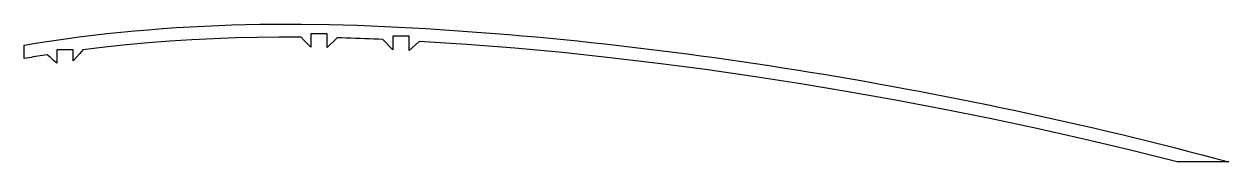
# Model space of a CAD drawing. Header units: millimetres. Extents: x 85 to 453, y 4 to 46.
import ezdxf

# ---------------------------------------------------------------- set-up
doc = ezdxf.new("R2010")
doc.units = ezdxf.units.MM

msp = doc.modelspace()

# ---------------------------------------------------------------- linework, layer by layer
msp.add_lwpolyline([(85, 35.71), (85, 39.77), (89.2, 40.47), (93.41, 41.12), (97.62, 41.73), (101.83, 42.3), (106.05, 42.82), (110.28, 43.31), (114.51, 43.75), (118.74, 44.15), (122.98, 44.52), (127.21, 44.85), (131.45, 45.14), (135.69, 45.4), (139.94, 45.62), (144.18, 45.8), (148.43, 45.95), (152.67, 46.07), (156.92, 46.16), (161.16, 46.21), (165.41, 46.23), (169.66, 46.21), (178.15, 46.09), (182.39, 45.99), (186.64, 45.85), (190.86, 45.68), (195.06, 45.5), (199.27, 45.3), (203.47, 45.08), (207.68, 44.84), (211.88, 44.58), (216.09, 44.31), (220.29, 44.01), (224.49, 43.7), (228.69, 43.38), (232.89, 43.03), (237.09, 42.67), (241.28, 42.29), (245.48, 41.9), (249.67, 41.49), (253.86, 41.07), (258.05, 40.63), (262.24, 40.17), (266.43, 39.7), (270.62, 39.22), (274.8, 38.71), (278.98, 38.2), (283.16, 37.67), (287.34, 37.12), (291.52, 36.56), (295.69, 35.99), (299.87, 35.4), (304.04, 34.8), (308.21, 34.19), (312.38, 33.56), (316.54, 32.91), (320.7, 32.26), (324.87, 31.59), (329.03, 30.9), (333.18, 30.2), (337.34, 29.49), (341.49, 28.77), (345.64, 28.03), (349.79, 27.28), (353.94, 26.51), (358.08, 25.74), (362.22, 24.94), (366.36, 24.14), (370.5, 23.32), (374.63, 22.49), (378.76, 21.65), (382.89, 20.79), (387.02, 19.92), (391.14, 19.03), (395.27, 18.14), (399.38, 17.23), (403.5, 16.3), (407.61, 15.36), (411.72, 14.41), (415.83, 13.45), (419.94, 12.47), (424.04, 11.48), (428.14, 10.47), (432.23, 9.45), (436.33, 8.42), (440.41, 7.37), (444.5, 6.31), (448.59, 5.23), (452.61, 4.15), (436.87, 4.15), (422.62, 7.71), (408.33, 11.09), (394.01, 14.32), (379.66, 17.38), (365.28, 20.28), (350.87, 23.02), (336.43, 25.59), (321.96, 28.01), (307.47, 30.26), (292.96, 32.33), (278.42, 34.24), (263.87, 35.97), (249.3, 37.51), (234.71, 38.86), (220.1, 40.02), (205.5, 40.96), (204.5, 40.01), (203.5, 39.07), (202.5, 38.13), (202.5, 42.52), (197.5, 42.52), (197.5, 38.38), (196.5, 39.43), (195.5, 40.48), (194.5, 41.52), (193.11, 41.58), (191.72, 41.64), (190.33, 41.7), (188.93, 41.76), (187.53, 41.81), (186.13, 41.86), (184.72, 41.91), (183.32, 41.96), (181.91, 42), (180.5, 42.04), (179.5, 41.06), (178.5, 40.08), (177.5, 39.1), (177.5, 43.21), (172.5, 43.21), (172.5, 39.19), (171.5, 40.19), (170.5, 41.2), (169.5, 42.21), (162.83, 42.22), (156.16, 42.14), (149.49, 41.99), (142.83, 41.74), (136.17, 41.42), (129.51, 41), (122.86, 40.5), (116.22, 39.9), (109.59, 39.21), (102.97, 38.41), (101.98, 37.28), (100.99, 36.15), (100, 35.02), (100, 38.41), (95, 38.41), (95, 34.31), (94.01, 35.16), (93.02, 36.01), (92.03, 36.86), (91.33, 36.75), (90.63, 36.64), (89.92, 36.53), (89.22, 36.42), (88.51, 36.3), (87.81, 36.18), (87.11, 36.07), (86.4, 35.95), (85.7, 35.83), (85, 35.71)], close=True)

doc.saveas('drawing.dxf')
